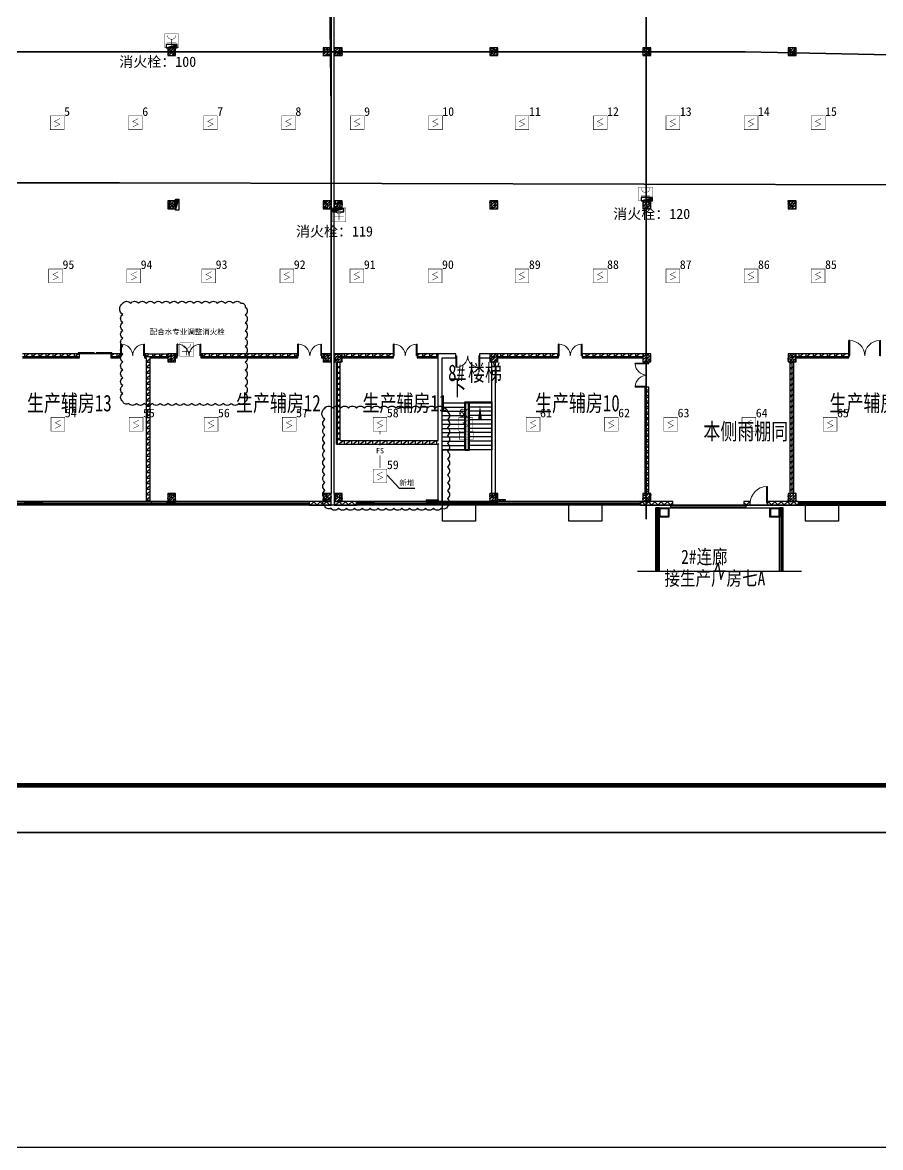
# Model space of a CAD drawing. Header units: millimetres. Extents: x -633009578 to 5705885, y -633235091 to 2571734.
# Drawn here: x 3329670 to 3384020, y 1815059 to 1886350 of the extents above; entities that cross this region are included whole.
import ezdxf
from ezdxf.enums import TextEntityAlignment as Align

# ---------------------------------------------------------------- set-up
doc = ezdxf.new("R2010")
doc.units = ezdxf.units.MM
doc.header["$LTSCALE"] = 1000
doc.header["$MEASUREMENT"] = 0
doc.linetypes.add('DASH', pattern=[0.35, 0.25, -0.1])
doc.layers.get('0').update_dxf_attribs({"color": 9})
for name, color, linetype in [('000000000000电气', 7, 'Continuous'), ('3T_WOOD', 21, 'Continuous'), ('A-COLUM(柱)', 255, 'Continuous'), ('A-DI-S(箭头)', 76, 'Continuous'), ('A-DOOR(门）', 4, 'Continuous'), ('A-F-AREA(计算)', 5, 'Continuous'), ('A-FLOR(看线)', 8, 'Continuous'), ('A-HATH(填充)', 8, 'Continuous'), ('A-ROOF-G(钢构)', 25, 'Continuous'), ('A-STAR(楼梯)', 51, 'Continuous'), ('A-TEXT(房间)', 243, 'Continuous'), ('A-WALL(墙)', 255, 'Continuous'), ('A-WINDOW（窗）', 4, 'Continuous'), ('DIM_SYMB', 3, 'Continuous'), ('EQUIP_消火栓', 7, 'Continuous'), ('PUB_TEXT', 7, 'Continuous'), ('WALL', 9, 'Continuous'), ('设备-消防', 3, 'Continuous'), ('设备-照明', 3, 'Continuous'), ('设备-箱柜', 3, 'Continuous'), ('院图签、封面151013$0$PUB_TITLE', 153, 'Continuous'), ('院图签、封面151013$0$图签文字', 4, 'Continuous')]:
    doc.layers.add(name, color=color, linetype=linetype)
doc.styles.add('_TCH', font='simhei.ttf', dxfattribs={"width": 0.75, "bigfont": 'hztxt.shx'})
doc.styles.add('_TCH_DIM', font='simhei.ttf', dxfattribs={"width": 0.8, "bigfont": 'hztxt.shx'})
doc.styles.add('ELEC-DIM', font='simhei.ttf')
doc.styles.add('IDQSTYLE', font='simhei.ttf', dxfattribs={"width": 0.707, "bigfont": 'hztxt.shx'})
doc.styles.get("Standard").update_dxf_attribs({"font": 'simhei.ttf', "bigfont": 'hztxt.shx'})
doc.styles.add('TXT', font='simhei.ttf', dxfattribs={"width": 0.8, "bigfont": 'hztxt.shx'})
doc.styles.add('宋体', font='simhei.ttf')
doc.styles.add('院图签、封面151013$0$-宋体', font='simhei.ttf', dxfattribs={"width": 0.8})
pattern_1 = [(45, (2160479.395743424, 677977.51603476), (-56.1266007566822, 56.12660075668221), [])]
pattern_2 = [(45, (850121.4751960391, 677977.5160347573), (-200.0002033111466, 200.0002033111467), []), (135, (850121.4751960391, 677977.5160347573), (-200.0002033111467, -200.0002033111466), [])]
pattern_3 = [(0, (849921.4751960391, 677977.5160347573), (0, 350), []), (37.875, (850321.4751960391, 677977.5160347573), (-169.61527734408, 218.0766567528281), []), (90, (850321.4751960391, 677977.5160347573), (-450, 2.755455298081545e-14), [])]
pattern_4 = [(45, (850021.4751960391, 677977.5160347573), (-100.0001016555733, 100.0001016555733), []), (135, (850021.4751960391, 677977.5160347573), (-100.0001016555733, -100.0001016555733), [])]

# ---------------------------------------------------------------- blocks, each defined once
blk = doc.blocks.new('HC001224')
at = {"color": 0, "linetype": 'Continuous', "const_width": 0.2}
blk.add_lwpolyline([(-3.125, 3.125), (3.125, 3.125), (3.125, -3.125), (-3.125, -3.125)], close=True, dxfattribs=at)
blk.add_lwpolyline([(1.25, 1.875), (-1.25, 0.625), (1.25, -0.625), (-1.25, -1.875)], dxfattribs=at)
at = {"color": 0, "style": 'IDQSTYLE', "width": 0.7}
blk.add_attdef('PSFHATT', (5.125, -3.125), '', height=2.5, dxfattribs=at)
blk = doc.blocks.new('HC001552')
at = {"color": 0, "linetype": 'Continuous', "const_width": 0.2}
blk.add_lwpolyline([(-3.125, 3.125), (3.125, 3.125), (3.125, -3.125), (-3.125, -3.125)], close=True, dxfattribs=at)
blk.add_lwpolyline([(-1.875, 2.5, 0.1989123673796508), (-1.325825214724788, 1.174174785275256, 0.1989123673796632), (-1.010554351787499e-15, 0.625, 0.1989123673796561), (1.325825214724758, 1.174174785275198, 0.1989123673796527), (1.875, 2.5)], format="xyb", dxfattribs=at)
for points in [[(-1.4210854715202e-14, 0.625), (0, -2.5)], [(-2.062500000000007, -0.9375000000000071), (2.062499999999993, -0.9374999999999931)]]:
    blk.add_lwpolyline(points, dxfattribs=at)
at = {"color": 0, "style": 'IDQSTYLE', "width": 0.7}
blk.add_attdef('PSFHATT', (5.125, -3.125), '', height=2.5, dxfattribs=at)
blk = doc.blocks.new('HC001180')
at = {"color": 0, "linetype": 'Continuous', "const_width": 0.2}
blk.add_lwpolyline([(-3.125, 1.875000000000028), (3.125, 1.875000000000028), (3.125, -1.874999999999972), (-3.125, -1.874999999999972)], close=True, dxfattribs=at)
at = {"color": 0, "style": 'IDQSTYLE', "width": 0.7}
for tag, p in [('SI', (-0.7698887372055268, -0.8480397754184743)), ('PSFHATT', (5.125, -1.874999999999972))]:
    blk.add_attdef(tag, p, '', height=1.5, dxfattribs=at)
blk = doc.blocks.new('建筑图框_A1')
at = {"layer": '院图签、封面151013$0$PUB_TITLE'}
blk.add_lwpolyline([(0, 0), (84100, 0), (84100, 59400), (0, 59400)], close=True, dxfattribs=at)
at = {"layer": '院图签、封面151013$0$PUB_TITLE', "const_width": 100}
blk.add_lwpolyline([(2500, 1000), (83100, 1000), (83100, 58400), (2500, 58400)], close=True, dxfattribs=at)
at = {"layer": '院图签、封面151013$0$图签文字', "color": 6, "style": '院图签、封面151013$0$-宋体'}
for tag, height, width, p in [('工程主持人', 400, 0.7999999999883585, (79990.91196859907, 29505.93707200652)), ('审定', 400, 0.7999999999883585, (79990.91196859907, 28705.93707200605)), ('审核', 400, 0.7999999999883585, (79990.91196859907, 27905.93707200559)), ('专业负责人', 400, 0.7999999999883585, (79990.91196859907, 27105.93707200512)), ('校对', 400, 0.7999999999883585, (79990.91196859907, 26305.93707200466)), ('设计', 400, 0.7999999999883585, (79990.91196859907, 25505.93707200419)), ('方案设计人', 400, 0.7999999999883585, (79990.91196859907, 24706.79438478127)), ('工程编号', 300, 0.7000000000116415, (81000.00416498398, 8700.424278954277)), ('版次', 300, 0.7000000000116415, (78738.08139540046, 3005.726258059498)), ('日期', 300, 0.7000000000116415, (82038.0813954557, 3000.226258123759)), ('比例', 300, 0.7000000000116415, (78738.08139537089, 2200.188802679535)), ('图号_X施', 300, 0.7000000000116415, (81538.08139540977, 2200.188802651362)), ('图号', 200, 0.7000000000116415, (82538.08139542397, 2400.075247410685)), ('图号_总数', 200, 0.7000000000116415, (82538.08139541186, 2000.075247410219))]:
    blk.add_attdef(tag, text='', height=height, dxfattribs=dict(at, width=width)).set_placement(p, align=Align.MIDDLE_CENTER)
at = {"layer": '院图签、封面151013$0$图签文字', "color": 6, "style": '院图签、封面151013$0$-宋体', "width": 0.7}
for tag, p in [('建设单位_001', (80935.88661794258, 7446.21079580821)), ('工程名称_001', (80933.52706738078, 6045.368099178996)), ('图名_001', (79742.88288308708, 4059.656552180292))]:
    blk.add_attdef(tag, p, '', height=300, dxfattribs=at)
blk = doc.blocks.new('$TwtSys$00000434')
for p, q in [((-0.5, 0.5), (-0.5, -0.5)), ((-0.5, -0.5), (0.5, 0.5)), ((0.5, 0.5), (-0.5, 0.5)), ((0.5, -0.5), (0.5, 0.5)), ((-0.5, -0.5), (0.5, -0.5))]:
    blk.add_line(p, q)
blk.add_solid([(0.5, -0.5), (0.5, 0.5), (-0.5, -0.5)])
blk = doc.blocks.new('G$CD148DACB')
at = {"layer": 'EQUIP_消火栓', "xscale": 700, "zscale": 700}
for p, yscale, rotation in [((-76599.99999126745, 28350.00000004284), 200, 359.9999949910436), ((-76250.00000001583, 18300.00000874395), -200, 90.00000500895634), ((-46499.99999126745, 18650.00000004284), 200, 359.9999949910436), ((-66050.0000087521, 17950.00000004284), 200, 179.9999949910437)]:
    blk.add_blockref('$TwtSys$00000434', p, dxfattribs=dict(at, yscale=yscale, rotation=rotation))
blk = doc.blocks.new('$TCHSYS$WIN2D')
for p, q in [((-0.5, 0.5), (0.5, 0.5)), ((-0.5, 0.5), (-0.4999999999999999, -0.5)), ((0.5, 0.5), (0.4999999999999998, -0.5)), ((0.5, 0.1666666666666666), (-0.5, 0.1666666666666666)), ((0.5, -0.1666666666666667), (-0.5, -0.1666666666666667)), ((-0.4999999999999999, -0.5), (0.5, -0.5))]:
    blk.add_line(p, q)
blk = doc.blocks.new('$DorLib2D$00000002')
for p, q in [((-0.5, -5.684341886080802e-17), (-0.5000000000000007, 0.4875)), ((-0.4750000000000007, 0.4875), (-0.5000000000000007, 0.4875)), ((-0.475, -2.842170943040401e-17), (-0.4750000000000007, 0.4875)), ((0.475, -2.842170943040401e-17), (0.4750000000000007, 0.4875)), ((0.4750000000000007, 0.4875), (0.5000000000000007, 0.4875)), ((0.5, -5.684341886080802e-17), (0.5000000000000007, 0.4875)), ((-0.5, -5.684341886080802e-17), (-0.475, -2.842170943040401e-17)), ((0.5, -5.684341886080802e-17), (0.475, -2.842170943040401e-17))]:
    blk.add_line(p, q)
at = {"lineweight": 13}
for centre, start, end in [((-0.4875, -4.263256414560601e-17), 0, 88.53071641864632), ((0.4875, -4.263256414560601e-17), 91.4692835813537, 180)]:
    blk.add_arc(centre, 0.4875, start, end, dxfattribs=at)
blk = doc.blocks.new('$DORLIB2D$00000127')
at = {"color": 0}
for points in [[(-0.5333333333328483, 0.7948983154366971), (-0.5333333333328483, 0.690405644187237)], [(-0.03333333333284827, 0.7948983154366971), (-0.5333333333328483, 0.7948983154366971)], [(-0.03333333333284827, 0.7948983154366971), (-0.03333333333284827, 0.690405644187237)], [(0.5333333333328483, 0.7948983154366971), (0.03333333333284827, 0.7948983154366971)], [(0.03333333333284827, 0.7948983154366971), (0.03333333333284827, 0.690405644187237)], [(0.5333333333328483, 0.7948983154366971), (0.5333333333328483, 0.690405644187237)], [(-0.03333333333284827, 0.690405644187237), (-0.5333333333328483, 0.690405644187237)], [(0.5, 0.4999999999999858), (-0.5, 0.4999999999999858)], [(0.5333333333328483, 0.690405644187237), (0.03333333333284827, 0.690405644187237)]]:
    blk.add_lwpolyline(points, dxfattribs=at)
blk = doc.blocks.new('$WINLIB2D$00000001')
at = {"color": 0}
for points in [[(-0.4999999999999964, 0.5000000000000142), (-0.4999999999999964, -0.4999999999999858)], [(-0.4999999999999964, 0.5000000000000142), (0.5000000000000036, 0.5000000000000142)], [(0.5000000000000036, -0.4999999999999858), (0.5000000000000036, 0.5000000000000142)], [(0.5000000000000036, 0.1666666666666714), (-0.4999999999999964, 0.1666666666666714)], [(0.5000000000000036, -0.1666666666666572), (-0.4999999999999964, -0.1666666666666572)], [(-0.4999999999999964, -0.4999999999999858), (0.5000000000000036, -0.4999999999999858)]]:
    blk.add_lwpolyline(points, dxfattribs=at)
blk = doc.blocks.new('$DorLib2D$00000001')
for p, q in [((0.45, 0.9750000000000001), (0.5000000000000002, 0.9750000000000001)), ((0.45, 0), (0.45, 0.9750000000000001)), ((0.5, 0), (0.5, 0.9750000000000001)), ((0.5, 0), (0.45, 0))]:
    blk.add_line(p, q)
at = {"lineweight": 13}
blk.add_arc((0.475, 0), 0.975, 91.4692835813538, 180, dxfattribs=at)
blk = doc.blocks.new('$DorLib2D$00000126')
at = {"color": 0, "linetype": 'Continuous'}
for p, q in [((-0.5319999999956053, 0.5), (-0.5319999999956053, 0.900000000000091)), ((0.5320000000047003, 0.900000000000091), (0.5320000000047003, 0.5000000000002274))]:
    blk.add_line(p, q, dxfattribs=at)
at = {"color": 0, "linetype": 'DASH'}
for p, q in [((-0.5319999999956053, 0.900000000000091), (0.5320000000047003, 0.900000000000091)), ((-0.5319999999956053, 0.5), (0.5320000000047003, 0.5000000000002274))]:
    blk.add_line(p, q, dxfattribs=at)
blk = doc.blocks.new('_FZH')
h = blk.add_hatch()
h.set_pattern_fill('钢筋混凝土', color=256, scale=0.1, style=0)
h.set_pattern_definition([(45, (0, 0), (-0.1767766952966369, 0.1767766952966369), []), (50, (0, 0), (0.7172601826007535, -0.06275213498259512), [0.07500000000000001, -0.8250000000000001]), (355, (0, 0), (-0.138751333613, 0.7521921337000119), [0.06, -0.66]), (100.4514, (0.05977168000000001, -0.00522934), (0.5785093817140216, 0.6894395420609536), [0.06374019, -0.701142112]), (46.1842, (0, 0.2), (1.067241048625645, -0.1655190143290181), [0.1125, -1.2375]), (96.6356, (0.088936745, 0.186206693), (0.9346627055487033, 0.9741178709004418), [0.095610288, -1.051713]), (351.1842, (0, 0.2), (0.9346619451336272, 0.9741186009253247), [0.09000000000000001, -0.9900000000000001]), (21, (0.1, 0.15), (0.5969070521184617, -0.4026188906653388), [0.07500000000000001, -0.8250000000000001]), (326, (0.1, 0.15), (0.2433153319215824, 0.7251500450468529), [0.06, -0.66]), (71.4514, (0.149742233, 0.116448394), (0.84022262858149, 0.3225304967099524), [0.06374019, -0.701142112]), (37.50000000000001, (0, 0), (0.01215985531729062, 0.3328938538313115), [0, -0.652, 0, -0.67, 0, -0.6625000000000001]), (7.499999999999999, (0, 0), (0.2630695374421486, 0.3944117118823603), [0, -0.382, 0, -0.637, 0, -0.2525]), (-32.5, (-0.223, 0), (0.533822436172409, -0.02255487173437976), [0, -0.25, 0, -0.78, 0, -1.035]), (-42.5, (-0.323, 0), (0.5831861693423862, 0.1001049823323177), [0, -0.325, 0, -0.518, 0, -0.735])])
h.paths.add_polyline_path([(-0.5, -0.5), (0.5, -0.5), (0.5, 0.5), (-0.5, 0.5)])
blk.add_lwpolyline([(-0.5, -0.5), (0.5, -0.5), (0.5, 0.5), (-0.5, 0.5)], close=True)

msp = doc.modelspace()

# ---------------------------------------------------------------- hatches: boundary and pattern name
at = {"layer": '3T_WOOD'}
h = msp.add_hatch(dxfattribs=at)
h.set_pattern_fill('ANSI31', color=256, scale=50)
h.set_pattern_definition(pattern_1)
h.paths.add_polyline_path([(3329820.046425787, 1855999.596922419), (3330920.046425787, 1855999.596922419), (3330920.046425787, 1855759.596922419), (3329820.046425787, 1855759.596922419)])
h = msp.add_hatch(dxfattribs=at)
h.set_pattern_fill('ANSI31', color=256, scale=50)
h.set_pattern_definition(pattern_1)
h.paths.add_polyline_path([(3350820.015021772, 1855999.596922419), (3351920.015021772, 1855999.596922419), (3351920.015021772, 1855759.596922419), (3350820.015021772, 1855759.596922419)])
h = msp.add_hatch(dxfattribs=at)
h.set_pattern_fill('ANSI31', color=256, scale=50)
h.set_pattern_definition(pattern_1)
h.paths.add_polyline_path([(3382819.983631835, 1855999.596922418), (3383919.983631835, 1855999.596922418), (3383919.983631835, 1855759.596922418), (3382819.983631835, 1855759.596922418)])
at = {"layer": 'A-HATH(填充)'}
h = msp.add_hatch(dxfattribs=at)
h.set_pattern_fill('空心砖', color=256, scale=100, style=0)
h.set_pattern_definition(pattern_3)
h.paths.add_polyline_path([(3329669.994031749, 1865349.596922424), (3329669.994031749, 1865109.596922436), (3333269.994031488, 1865109.596922411), (3333269.994031489, 1865349.596922438)])
h = msp.add_hatch(dxfattribs=at)
h.set_pattern_fill('空心砖', color=256, scale=100, style=0)
h.set_pattern_definition(pattern_3)
h.paths.add_polyline_path([(3335269.994031996, 1865109.596922411), (3335899.994031488, 1865109.596922411), (3335899.994031488, 1865349.596922438), (3335269.994031997, 1865349.596922438)])
h = msp.add_hatch(dxfattribs=at)
h.set_pattern_fill('空心砖', color=256, scale=100, style=0)
h.set_pattern_definition(pattern_3)
h.paths.add_polyline_path([(3337619.994031726, 1865349.596922424), (3337399.994031488, 1865349.596922438), (3337399.994031488, 1865109.596922411), (3337499.994031739, 1865109.596922437), (3337619.994031735, 1865189.596922415)])
h = msp.add_hatch(dxfattribs=at)
h.set_pattern_fill('空心砖', color=256, scale=100, style=0)
h.set_pattern_definition(pattern_3)
h.paths.add_polyline_path([(3337619.994031735, 1865189.596922415), (3337499.994031739, 1865109.596922437), (3337499.994031727, 1855999.596922424), (3337739.994031727, 1855999.596922424), (3337739.994031739, 1865109.596922384)])
h = msp.add_hatch(dxfattribs=at)
h.set_pattern_fill('空心砖', color=256, scale=100, style=0)
h.set_pattern_definition(pattern_3)
h.paths.add_polyline_path([(3338869.994031749, 1865109.596922417), (3338869.994031749, 1865349.596922424), (3337619.994031726, 1865349.596922424), (3337619.994031735, 1865189.596922415), (3337739.994031739, 1865109.596922384)])
h = msp.add_hatch(dxfattribs=at)
h.set_pattern_fill('空心砖', color=256, scale=100, style=0)
h.set_pattern_definition(pattern_3)
h.paths.add_polyline_path([(3339369.994031749, 1865349.596922424), (3339369.994031749, 1865109.596922429), (3339469.994031996, 1865109.596922431), (3339469.994031996, 1865349.596922431)])
h = msp.add_hatch(dxfattribs=at)
h.set_pattern_fill('空心砖', color=256, scale=100, style=0)
h.set_pattern_definition(pattern_3)
h.paths.add_polyline_path([(3340969.994031996, 1865109.596922431), (3347119.994031488, 1865109.596922431), (3347119.994031488, 1865349.596922431), (3340969.994031996, 1865349.596922431)])
h = msp.add_hatch(dxfattribs=at)
h.set_pattern_fill('空心砖', color=256, scale=100, style=0)
h.set_pattern_definition(pattern_3)
h.paths.add_polyline_path([(3348719.994031749, 1865109.596922429), (3348719.994031749, 1865349.596922429), (3348619.994031488, 1865349.596922431), (3348619.994031488, 1865109.596922431)])
h = msp.add_hatch(dxfattribs=at)
h.set_pattern_fill('空心砖', color=256, scale=100, style=0)
h.set_pattern_definition(pattern_3)
h.paths.add_polyline_path([(3349919.994031749, 1865349.596922424), (3349919.994031749, 1865109.596922477), (3353169.994031996, 1865109.596922386), (3353169.994031997, 1865349.596922414)])
h = msp.add_hatch(dxfattribs=at)
h.set_pattern_fill('空心砖', color=256, scale=100, style=0)
h.set_pattern_definition(pattern_3)
h.paths.add_polyline_path([(3356009.994031727, 1865349.596922424), (3354669.994031996, 1865349.596922401), (3354669.994031997, 1865109.596922373), (3356009.994031727, 1865109.596922424)])
h = msp.add_hatch(dxfattribs=at)
h.set_pattern_fill('空心砖', color=256, scale=100, style=0)
h.set_pattern_definition(pattern_3)
h.paths.add_polyline_path([(3359769.994031568, 1865349.596922308), (3359769.994031568, 1865109.596922308), (3363619.994031997, 1865109.596922296), (3363619.994031997, 1865349.596922312)])
h = msp.add_hatch(dxfattribs=at)
h.set_pattern_fill('空心砖', color=256, scale=100, style=0)
h.set_pattern_definition(pattern_3)
h.paths.add_polyline_path([(3368969.994031749, 1865109.596922308), (3368969.994031749, 1865349.596922304), (3365119.994031488, 1865349.596922312), (3365119.994031488, 1865109.596922296)])
h = msp.add_hatch(dxfattribs=at)
h.set_pattern_fill('空心砖', color=256, scale=100, style=0)
h.set_pattern_definition(pattern_3)
h.paths.add_polyline_path([(3378669.994031749, 1865349.596922316), (3378669.994031749, 1865109.596922314), (3382019.994031996, 1865109.596922281), (3382019.994031997, 1865349.596922325)])
h = msp.add_hatch(dxfattribs=at)
h.set_pattern_fill('空心砖', color=256, scale=100, style=0)
h.set_pattern_definition(pattern_3)
h.paths.add_polyline_path([(3349789.994031863, 1864849.596922424), (3349549.994031947, 1864849.596922424), (3349549.994031947, 1859629.596922464), (3349789.994031863, 1859869.596922465)])
h = msp.add_hatch(dxfattribs=at)
h.set_pattern_fill('空心砖', color=256, scale=100, style=0)
h.set_pattern_definition(pattern_3)
h.paths.add_polyline_path([(3369339.99403172, 1864849.596922424), (3369099.99403172, 1864849.596922424), (3369099.994031718, 1864749.596922615), (3369339.994031719, 1864749.596922615)])
h = msp.add_hatch(dxfattribs=at)
h.set_pattern_fill('空心砖', color=256, scale=100, style=0)
h.set_pattern_definition(pattern_3)
h.paths.add_polyline_path([(3378539.994031741, 1864849.596922424), (3378299.994031744, 1864849.596922424), (3378299.994031748, 1856499.596922424), (3378539.994031748, 1856499.596922424)])
h = msp.add_hatch(dxfattribs=at)
h.set_pattern_fill('空心砖', color=256, scale=100, style=0)
h.set_pattern_definition(pattern_3)
h.paths.add_polyline_path([(3369099.994031747, 1856499.596922424), (3369339.994031747, 1856499.596922424), (3369339.994031723, 1863249.596922107), (3369099.994031722, 1863249.596922107)])
h = msp.add_hatch(dxfattribs=at)
h.set_pattern_fill('空心砖', color=256, scale=100, style=0)
h.set_pattern_definition(pattern_3)
h.paths.add_polyline_path([(3349789.994031863, 1859869.596922465), (3349549.994031947, 1859629.596922464), (3356009.994031716, 1859629.596922464), (3356089.994031724, 1859749.596922451), (3356009.994031728, 1859869.596922465)])
h = msp.add_hatch(dxfattribs=at)
h.set_pattern_fill('多孔材料', color=256, scale=100, style=0)
h.set_pattern_definition(pattern_2)
h.paths.add_polyline_path([(3349219.994031749, 1855999.596922424), (3347819.983537002, 1855999.596922419), (3347819.983537002, 1855759.59692243), (3349219.994031749, 1855759.596922424)])
h = msp.add_hatch(dxfattribs=at)
h.set_pattern_fill('多孔材料', color=256, scale=100, style=0)
h.set_pattern_definition(pattern_2)
h.paths.add_polyline_path([(3349419.994031749, 1855759.596922424), (3350820.015021987, 1855759.596922426), (3350820.015021987, 1855999.596922424), (3349419.994031749, 1855999.596922424)])
h = msp.add_hatch(dxfattribs=at)
h.set_pattern_fill('多孔材料', color=256, scale=50, style=0)
h.set_pattern_definition(pattern_4)
h.paths.add_polyline_path([(3355249.994031699, 1855999.596922424), (3356009.994031727, 1855999.596922424), (3356009.994031727, 1856099.596922424), (3355249.994031699, 1856099.596922424)])
h = msp.add_hatch(dxfattribs=at)
h.set_pattern_fill('多孔材料', color=256, scale=50, style=0)
h.set_pattern_definition(pattern_4)
h.paths.add_polyline_path([(3360269.994031595, 1856099.596922497), (3359769.99403158, 1856099.596922497), (3359769.99403158, 1855999.596922497), (3360269.994031595, 1855999.596922497)])
h = msp.add_hatch(dxfattribs=at)
h.set_pattern_fill('多孔材料', color=256, scale=100, style=0)
h.set_pattern_definition(pattern_2)
h.paths.add_polyline_path([(3368820.015021987, 1855759.596922426), (3370870.001237705, 1855759.596922426), (3370870.001237705, 1855999.596922423), (3368820.015021987, 1855999.596922423)])
h = msp.add_hatch(dxfattribs=at)
h.set_pattern_fill('多孔材料', color=256, scale=100, style=0)
h.set_pattern_definition(pattern_2)
h.paths.add_polyline_path([(3375370.001237197, 1855759.596922425), (3375770.001237197, 1855759.596922425), (3375770.001237197, 1855999.596922423), (3375370.001237197, 1855999.596922423)])
h = msp.add_hatch(dxfattribs=at)
h.set_pattern_fill('多孔材料', color=256, scale=100, style=0)
h.set_pattern_definition(pattern_2)
h.paths.add_polyline_path([(3376870.001237197, 1855759.596922425), (3378819.994031997, 1855759.596922425), (3378819.994031997, 1855999.596922423), (3376870.001237197, 1855999.596922423)])

# ---------------------------------------------------------------- linework, layer by layer
at = {"elevation": 2e-08}
msp.add_lwpolyline([(2725055.437121258, 2013211.976810416), (4008204.699681385, 2013211.976810416), (4008204.699681385, 1835011.976810416), (2725055.437121258, 1835011.976810416)], close=True, dxfattribs=at)
at = {"layer": '000000000000电气', "color": 4, "lineweight": 35}
for p, q in [((3369185.66376173, 1878602.163997137), (3369185.66376173, 1895138.530049917)), ((3349076.729227853, 1892000.21831141), (3349219.994031747, 1880792.552182722)), ((3327747.163563084, 1884499.596922424), (3375441.321014708, 1884499.596922424)), ((3375441.321014708, 1884499.596922424), (3387369.994031749, 1884249.596922424)), ((3349219.994031747, 1880792.552182722), (3349219.994031749, 1875049.596922424)), ((3369185.66376173, 1854882.034345629), (3369185.66376173, 1878602.163997137)), ((3349219.994031747, 1875226.91277274), (3349219.994031747, 1868429.435116709)), ((3349219.994031747, 1868429.435116709), (3349219.994031749, 1864849.596922424))]:
    msp.add_line(p, q, dxfattribs=at)
at = {"layer": '000000000000电气', "color": 1, "lineweight": 35}
for p, q in [((3310899.290710639, 1876180.940771786), (3335815.730887795, 1876180.940771786)), ((3335815.730887795, 1876180.940771786), (3394651.689129004, 1876051.451430919))]:
    msp.add_line(p, q, dxfattribs=at)
at = {"layer": '3T_WOOD', "elevation": 4.000000000000001e-08}
msp.add_lwpolyline([(2974832.060465012, 2253884.961219878), (3772422.671553717, 2253884.961219878), (3772422.671553717, 1815059.021497296), (2974832.060465012, 1815059.021497296)], close=True, dxfattribs=at)
at = {"layer": '3T_WOOD'}
for points in [[(3329820.046425787, 1855999.596922419), (3330920.046425787, 1855999.596922419), (3330920.046425787, 1855759.596922419), (3329820.046425787, 1855759.596922419)], [(3350820.015021772, 1855999.596922419), (3351920.015021772, 1855999.596922419), (3351920.015021772, 1855759.596922419), (3350820.015021772, 1855759.596922419)], [(3382819.983631835, 1855999.596922418), (3383919.983631835, 1855999.596922418), (3383919.983631835, 1855759.596922418), (3382819.983631835, 1855759.596922418)]]:
    msp.add_lwpolyline(points, close=True, dxfattribs=at)
at = {"layer": 'A-DI-S(箭头)'}
msp.add_lwpolyline([(3368619.994031748, 1851571.776073768), (3373538.744031748, 1851571.776073766), (3373729.828404738, 1852096.776073766), (3373914.971734481, 1851046.776073766), (3374101.244031748, 1851571.776073765), (3379019.994031748, 1851571.776073763)], dxfattribs=at)
at = {"layer": 'A-DOOR(门）'}
for p, q in [((3370870.001237522, 1855759.596922424), (3375370.001237522, 1855759.596922424)), ((3375770.001237334, 1855759.596922423), (3376870.001237334, 1855759.596922423))]:
    msp.add_line(p, q, dxfattribs=at)
at = {"layer": 'A-F-AREA(计算)'}
msp.add_lwpolyline([(3282179.971570265, 1991839.59697076), (3416459.971570265, 1991839.59697076), (3416459.971570265, 1855759.59697076), (3282179.971570265, 1855759.59697076)], close=True, dxfattribs=at)
at = {"layer": 'A-FLOR(看线)'}
for points in [[(3349219.994031747, 1923699.596923012), (3349219.994031747, 1856499.596923012)], [(3349419.994031749, 1856499.596923012), (3349419.994031749, 1923699.596923012)], [(3358369.993783314, 1855759.594804763), (3358369.994277395, 1854759.594804774), (3356269.993990062, 1854759.594804763), (3356269.994484143, 1855759.594804763)], [(3366369.993784956, 1855759.602861387), (3366369.994279038, 1854759.602861398), (3364269.993784447, 1854759.602861387), (3364269.994278529, 1855759.602861387)], [(3381369.993784956, 1855759.602861387), (3381369.994279038, 1854759.602861398), (3379269.993784447, 1854759.602861387), (3379269.994278529, 1855759.602861387)], [(3370570.001237522, 1855599.596922425), (3377070.001237525, 1855599.596922425)]]:
    msp.add_lwpolyline(points, dxfattribs=at)
at = {"layer": 'A-ROOF-G(钢构)'}
for points in [[(3370020.001237522, 1855599.596922425), (3370620.001237522, 1855599.596922425), (3370620.001237522, 1854999.596922425), (3370020.001237522, 1854999.596922425)], [(3370070.001237522, 1855549.596922425), (3370570.001237522, 1855549.596922425), (3370570.001237522, 1855049.596922425), (3370070.001237522, 1855049.596922425)], [(3377020.001237525, 1855599.596922425), (3377620.001237525, 1855599.596922425), (3377620.001237525, 1854999.596922425), (3377020.001237525, 1854999.596922425)], [(3377070.001237525, 1855549.596922425), (3377570.001237525, 1855549.596922425), (3377570.001237525, 1855049.596922425), (3377070.001237525, 1855049.596922425)]]:
    msp.add_lwpolyline(points, close=True, dxfattribs=at)
at = {"layer": 'A-STAR(楼梯)'}
for p, q in [((3356249.994031731, 1859279.596922361), (3356249.994031731, 1862249.596922361)), ((3356249.994031731, 1862249.596922361), (3357689.994031757, 1862249.596922453)), ((3357689.99403177, 1859219.596922034), (3357689.99403177, 1862309.596922325)), ((3357689.99403177, 1862309.596922325), (3359399.994031731, 1862309.596922361)), ((3357749.994031731, 1859279.596922361), (3357749.994031731, 1862249.596922361)), ((3357749.99403177, 1859279.596922034), (3357749.99403177, 1862249.596922325)), ((3357749.99403177, 1862249.596922325), (3359399.994031731, 1862249.596922361)), ((3357899.994031731, 1862249.596922361), (3357749.994031731, 1862249.596922361)), ((3357899.994031731, 1862249.596922361), (3357899.994031731, 1859279.596922361)), ((3357959.99403171, 1862249.596922453), (3357899.994031731, 1862249.596922361)), ((3357899.994031731, 1862249.596922361), (3357899.994031651, 1859279.596922034)), ((3357959.994031731, 1862249.596922361), (3357899.994031731, 1862249.596922361)), ((3359399.994031731, 1862249.596922361), (3357959.99403171, 1862249.596922453)), ((3357959.994031731, 1862249.596922361), (3357959.994031814, 1859219.596922034)), ((3359399.994031731, 1862309.596922361), (3359399.994031731, 1862249.596922361)), ((3359399.994031731, 1862249.596922361), (3359399.994031731, 1859279.596922361)), ((3356249.994031731, 1861979.596922361), (3357689.994031757, 1861979.596922127)), ((3356249.994031731, 1861709.596922361), (3357689.994031757, 1861709.596922453)), ((3356249.994031731, 1861439.596922361), (3357689.994031757, 1861439.596922453)), ((3359399.994031731, 1861979.596922361), (3357959.994031717, 1861979.596922453)), ((3359399.994031731, 1861709.596922361), (3357959.994031725, 1861709.596922127)), ((3359399.994031731, 1861439.596922361), (3357959.994031732, 1861439.596922453)), ((3356249.994031731, 1861169.596922361), (3357689.994031757, 1861169.596922453)), ((3356249.994031731, 1860899.596922361), (3357689.994031757, 1860899.596922453)), ((3359399.994031731, 1861169.596922361), (3357959.994031738, 1861169.596922453)), ((3359399.994031731, 1860899.596922361), (3357959.994031746, 1860899.596922453)), ((3356249.994031731, 1860629.596922361), (3357689.994031757, 1860629.596922127)), ((3356249.994031731, 1860359.596922361), (3357689.994031757, 1860359.596922453)), ((3356249.994031731, 1860089.596922361), (3357689.994031757, 1860089.596922453)), ((3359399.994031731, 1860629.596922361), (3357959.994031753, 1860629.596922453)), ((3359399.994031731, 1860359.596922361), (3357959.994031761, 1860359.596922127)), ((3359399.994031731, 1860089.596922361), (3357959.994031768, 1860089.596922453)), ((3356249.994031731, 1859819.596922361), (3357689.994031757, 1859819.596922127)), ((3356249.994031731, 1859549.596922361), (3357689.994031757, 1859549.596922453)), ((3356249.994031731, 1859279.596922361), (3357689.994031757, 1859279.596922127)), ((3356249.994031731, 1859279.596922361), (3356249.994031731, 1855999.596922361)), ((3357689.994031757, 1859279.596922784), (3356249.994031731, 1859279.596922361)), ((3357899.994031651, 1859279.596922034), (3357749.99403177, 1859279.596922034)), ((3357899.994031586, 1859279.596922344), (3357749.994031452, 1859279.596922579)), ((3359399.994031731, 1859819.596922361), (3357959.994031776, 1859819.596922453)), ((3359399.994031731, 1859549.596922361), (3357959.994031783, 1859549.596922127)), ((3359399.994031731, 1859279.596922361), (3357959.99403179, 1859279.596922453)), ((3359399.994031731, 1859279.596922361), (3357959.994031791, 1859279.596922344)), ((3359399.994031786, 1856499.596921476), (3359399.994031731, 1859279.596922361)), ((3357959.994031814, 1859219.596922034), (3357689.99403177, 1859219.596922034)), ((3356249.994031731, 1855999.596922361), (3359269.994031977, 1855999.596922344))]:
    msp.add_line(p, q, dxfattribs=at)
at = {"layer": 'A-WALL(墙)'}
for p, q in [((3333269.994031489, 1865349.596922438), (3329669.994031976, 1865349.596922367)), ((3329669.994031977, 1865109.596922374), (3333269.994031488, 1865109.596922411)), ((3333269.994031488, 1865109.596922411), (3333269.994031489, 1865349.596922438)), ((3335899.994031488, 1865349.596922438), (3335269.994031997, 1865349.596922438)), ((3335269.994031997, 1865349.596922438), (3335269.994031996, 1865109.596922411)), ((3335269.994031996, 1865109.596922411), (3335899.994031488, 1865109.596922411)), ((3335899.994031488, 1865109.596922411), (3335899.994031488, 1865349.596922438)), ((3337619.994031726, 1865349.596922424), (3337399.994031488, 1865349.596922438)), ((3337399.994031488, 1865349.596922438), (3337399.994031488, 1865109.596922411)), ((3337399.994031488, 1865109.596922411), (3337499.994031739, 1865109.596922437)), ((3337499.994031739, 1865109.596922437), (3337499.994031727, 1855999.596922424)), ((3337619.994031726, 1865349.596922424), (3338869.994031977, 1865349.596922381)), ((3337739.994031739, 1865109.596922384), (3338869.994031977, 1865109.596922706)), ((3337739.994031739, 1865109.596922384), (3337739.994031727, 1855999.596922424)), ((3339469.994031996, 1865349.596922431), (3339369.994031977, 1865349.596921934)), ((3339369.994031977, 1865109.5969235), (3339469.994031996, 1865109.596922431)), ((3339469.994031996, 1865109.596922431), (3339469.994031996, 1865349.596922431)), ((3347119.994031488, 1865349.596922431), (3340969.994031996, 1865349.596922431)), ((3340969.994031996, 1865349.596922431), (3340969.994031996, 1865109.596922431)), ((3340969.994031996, 1865109.596922431), (3347119.994031488, 1865109.596922431)), ((3347119.994031488, 1865109.596922431), (3347119.994031488, 1865349.596922431)), ((3348719.994031, 1865349.596922399), (3348619.994031488, 1865349.596922431)), ((3348619.994031488, 1865349.596922431), (3348619.994031488, 1865109.596922431)), ((3348619.994031488, 1865109.596922431), (3348719.994031, 1865109.596921182)), ((3353169.994031997, 1865349.596922414), (3349919.994031977, 1865349.596922501)), ((3349919.994031976, 1865109.596922398), (3353169.994031996, 1865109.596922386)), ((3353169.994031996, 1865109.596922386), (3353169.994031997, 1865349.596922414)), ((3356009.994031727, 1865349.596922424), (3354669.994031996, 1865349.596922401)), ((3354669.994031996, 1865349.596922401), (3354669.994031997, 1865109.596922373)), ((3354669.994031997, 1865109.596922373), (3356009.994031727, 1865109.596922424)), ((3356009.994031728, 1859869.596922465), (3356009.994031728, 1865349.596922258)), ((3356009.994031727, 1865109.596922424), (3356009.994031727, 1865349.596922424)), ((3357119.994031997, 1865349.596922258), (3356009.994031728, 1865349.596922258)), ((3356249.994031727, 1859749.596922424), (3356249.994031733, 1865109.596922247)), ((3356249.994031733, 1865109.596922247), (3357119.994031997, 1865109.596922356)), ((3357119.994031997, 1865109.596922356), (3357119.994031997, 1865349.596922258)), ((3359269.994031976, 1865349.596921989), (3358619.994031488, 1865349.596922279)), ((3358619.994031488, 1865349.596922279), (3358619.994031488, 1865109.596922356)), ((3358619.994031488, 1865109.596922356), (3359269.994031976, 1865109.596922302)), ((3363619.994031997, 1865349.596922312), (3359769.994031977, 1865349.596922368)), ((3359769.994031976, 1865109.596922331), (3363619.994031997, 1865109.596922296)), ((3363619.994031997, 1865109.596922296), (3363619.994031997, 1865349.596922312)), ((3368969.994031976, 1865349.596922254), (3365119.994031488, 1865349.596922312)), ((3365119.994031488, 1865349.596922312), (3365119.994031488, 1865109.596922296)), ((3365119.994031488, 1865109.596922296), (3368969.994031976, 1865109.596922301)), ((3382019.994031997, 1865349.596922325), (3378669.994031977, 1865349.596922288)), ((3378669.994031976, 1865109.596922338), (3382019.994031996, 1865109.596922281)), ((3382019.994031996, 1865109.596922281), (3382019.994031997, 1865349.596922325)), ((3349549.994031947, 1859629.596922464), (3349549.994031942, 1864849.596922453)), ((3349789.994031863, 1859869.596922465), (3349789.994031909, 1864849.596922453)), ((3359399.994031757, 1856499.596921476), (3359399.994031763, 1864849.596922453)), ((3359639.994031773, 1856499.596921476), (3359639.994031716, 1864849.596922453)), ((3369099.994032225, 1864849.596922453), (3369099.994031718, 1864749.596922615)), ((3369099.994031718, 1864749.596922615), (3369339.994031719, 1864749.596922615)), ((3369339.994031719, 1864749.596922615), (3369339.994031974, 1864849.596922453)), ((3378299.994031753, 1856499.596922453), (3378299.994031768, 1864849.596922453)), ((3378539.994031725, 1856499.596922453), (3378539.994031752, 1864849.596922453)), ((3369339.994031723, 1863249.596922107), (3369099.994031722, 1863249.596922107)), ((3369099.994031722, 1863249.596922107), (3369099.99403173, 1856499.596922453)), ((3369339.994031751, 1856499.596922453), (3369339.994031723, 1863249.596922107)), ((3349549.994031947, 1859629.596922464), (3356009.994031716, 1859629.596922464)), ((3349789.994031863, 1859869.596922465), (3356009.994031728, 1859869.596922465)), ((3356009.994031727, 1855999.596922424), (3356009.994031716, 1859629.596922464)), ((3356249.994031727, 1855999.596922424), (3356249.994031727, 1859749.596922424)), ((3337739.994031727, 1855999.596922424), (3337499.994031727, 1855999.596922424)), ((3355249.994031699, 1856099.596922424), (3356009.994031727, 1856099.596922424)), ((3355249.994031699, 1856099.596922424), (3355249.994031699, 1855999.596922424)), ((3355249.994031699, 1855999.596922424), (3356009.994031727, 1855999.596922424)), ((3356009.994031727, 1856099.596922424), (3356009.994031727, 1855999.596922424)), ((3356009.994031727, 1855999.596922424), (3356249.994031727, 1855999.596922424)), ((3360269.994031595, 1856099.596922497), (3359769.99403158, 1856099.596922497)), ((3360269.994031595, 1855999.596922497), (3359769.99403158, 1855999.596922497)), ((3360269.994031595, 1855999.596922497), (3360269.994031595, 1856099.596922497)), ((3369780.001237522, 1855599.596922425), (3370020.001237522, 1855599.596922425)), ((3377620.001237525, 1855599.596922425), (3377860.001237525, 1855599.596922425)), ((3369780.001237522, 1851571.776073767), (3370020.001237522, 1851571.776073767)), ((3377620.001237525, 1851571.776073764), (3377860.001237525, 1851571.776073764))]:
    msp.add_line(p, q, dxfattribs=at)
at = {"layer": 'A-WINDOW（窗）'}
for p, q in [((3356819.994031568, 1855999.596922309), (3356819.994031568, 1855759.596922424)), ((3358819.994031568, 1855999.596922309), (3358819.994031568, 1855759.596922424))]:
    msp.add_line(p, q, dxfattribs=at)
for points in [[(3330920.046425732, 1855999.596922417), (3330920.046425732, 1855759.596922417)], [(3337819.983537002, 1855999.596922417), (3337819.983537002, 1855759.596922424)], [(3338819.983537002, 1855999.596922417), (3338819.983537002, 1855759.596922424)], [(3351920.015021718, 1855999.596922417), (3351920.015021718, 1855759.596922417)], [(3383919.98363178, 1855999.596922416), (3383919.98363178, 1855759.596922416)]]:
    msp.add_lwpolyline(points, dxfattribs=at)
at = {"layer": 'DIM_SYMB'}
msp.add_lwpolyline([(3356999.994031731, 1862384.596922361, 0, 0, 0), (3356999.994031731, 1857639.596922361, 0, 0, 0), (3358649.994031731, 1857639.596922361, 0, 0, 0), (3358649.994031731, 1862114.596922361, 0, 240.0000000000001, 0), (3358649.994031731, 1861214.596922361, 0, 0, 0)], format="xyseb", dxfattribs=at)
at = {"layer": 'WALL'}
for p, q in [((3349219.994031749, 1855999.596922424), (3347819.983537002, 1855999.596922419)), ((3347819.983537002, 1855999.596922419), (3347819.983537002, 1855759.59692243)), ((3347819.983537002, 1855759.59692243), (3349219.994031749, 1855759.596922424)), ((3349219.994031749, 1855759.596922424), (3349219.994031749, 1855999.596922424)), ((3350820.015021987, 1855999.596922424), (3349419.994031749, 1855999.596922424)), ((3349419.994031749, 1855999.596922424), (3349419.994031749, 1855759.596922424)), ((3349419.994031749, 1855759.596922424), (3350820.015021987, 1855759.596922426)), ((3350820.015021987, 1855759.596922426), (3350820.015021987, 1855999.596922424)), ((3370870.001237705, 1855999.596922423), (3368820.015021987, 1855999.596922423)), ((3368820.015021987, 1855999.596922423), (3368820.015021987, 1855759.596922426)), ((3368820.015021987, 1855759.596922426), (3370870.001237705, 1855759.596922426)), ((3370870.001237705, 1855759.596922426), (3370870.001237705, 1855999.596922423)), ((3375770.001237197, 1855999.596922423), (3375370.001237197, 1855999.596922423)), ((3375370.001237197, 1855999.596922423), (3375370.001237197, 1855759.596922425)), ((3375370.001237197, 1855759.596922425), (3375770.001237197, 1855759.596922425)), ((3375770.001237197, 1855759.596922425), (3375770.001237197, 1855999.596922423)), ((3378819.994031997, 1855999.596922423), (3376870.001237197, 1855999.596922423)), ((3376870.001237197, 1855999.596922423), (3376870.001237197, 1855759.596922425)), ((3376870.001237197, 1855759.596922425), (3378819.994031997, 1855759.596922425)), ((3378819.994031997, 1855759.596922425), (3378819.994031997, 1855999.596922423))]:
    msp.add_line(p, q, dxfattribs=at)
at = {"layer": '设备-照明', "color": 6}
for p, q in [((3352777.61125218, 1857665.681453429), (3353520.192793294, 1856844.344286203)), ((3353520.192793294, 1856844.344286203), (3354517.028236332, 1856844.344286203))]:
    msp.add_line(p, q, dxfattribs=at)
for points in [[(3336017.181611792, 1868556.005566544, -0.5206), (3336517.181611792, 1868556.005566544, -0.5206), (3337017.181611792, 1868556.005566544, -0.5206), (3337517.181611792, 1868556.005566544, -0.5206), (3338017.181611792, 1868556.005566544, -0.5206), (3338517.181611792, 1868556.005566544, -0.5206), (3339017.181611792, 1868556.005566544, -0.5206), (3339517.181611792, 1868556.005566544, -0.5206), (3340017.181611792, 1868556.005566544, -0.5206), (3340517.181611792, 1868556.005566544, -0.5206), (3341017.181611792, 1868556.005566544, -0.5206), (3341517.181611792, 1868556.005566544, -0.5206), (3342017.181611792, 1868556.005566544, -0.5206), (3342517.181611792, 1868556.005566544, -0.5206), (3343017.181611792, 1868556.005566544, -0.5206), (3343517.181611792, 1868556.005566544, -0.5206), (3343780.701312628, 1868319.52526738, -0.5206), (3343780.701312628, 1867819.52526738, -0.5206), (3343780.701312628, 1867319.52526738, -0.5206), (3343780.701312628, 1866819.52526738, -0.5206), (3343780.701312628, 1866319.52526738, -0.5206), (3343780.701312628, 1865819.52526738, -0.5206), (3343780.701312628, 1865319.52526738, -0.5206), (3343780.701312628, 1864819.52526738, -0.5206), (3343780.701312628, 1864319.52526738, -0.5206), (3343780.701312628, 1863819.52526738, -0.5206), (3343780.701312628, 1863319.52526738, -0.5206), (3343780.701312628, 1862819.52526738, -0.5206), (3343780.701312628, 1862319.52526738, -0.5206), (3343387.584671465, 1862212.641908543, -0.5206), (3342887.584671465, 1862212.641908543, -0.5206), (3342387.584671465, 1862212.641908543, -0.5206), (3341887.584671465, 1862212.641908543, -0.5206), (3341387.584671465, 1862212.641908543, -0.5206), (3340887.584671465, 1862212.641908543, -0.5206), (3340387.584671465, 1862212.641908543, -0.5206), (3339887.584671465, 1862212.641908543, -0.5206), (3339387.584671465, 1862212.641908543, -0.5206), (3338887.584671465, 1862212.641908543, -0.5206), (3338387.584671465, 1862212.641908543, -0.5206), (3337887.584671465, 1862212.641908543, -0.5206), (3337387.584671465, 1862212.641908543, -0.5206), (3336887.584671465, 1862212.641908543, -0.5206), (3336387.584671465, 1862212.641908543, -0.5206), (3336017.181611792, 1862342.23884887, -0.5206), (3336017.181611792, 1862842.23884887, -0.5206), (3336017.181611792, 1863342.23884887, -0.5206), (3336017.181611792, 1863842.23884887, -0.5206), (3336017.181611792, 1864342.23884887, -0.5206), (3336017.181611792, 1864842.23884887, -0.5206), (3336017.181611792, 1865342.23884887, -0.5206), (3336017.181611792, 1865842.23884887, -0.5206), (3336017.181611792, 1866342.23884887, -0.5206), (3336017.181611792, 1866842.23884887, -0.5206), (3336017.181611792, 1867342.23884887, -0.5206), (3336017.181611792, 1867842.23884887, -0.5206), (3336017.181611792, 1868556.005566544, -0.5206)], [(3348823.987752652, 1861916.782176241, -0.5206), (3349323.987752652, 1861916.782176241, -0.5206), (3349823.987752652, 1861916.782176241, -0.5206), (3350323.987752652, 1861916.782176241, -0.5206), (3350823.987752652, 1861916.782176241, -0.5206), (3351323.987752652, 1861916.782176241, -0.5206), (3351823.987752652, 1861916.782176241, -0.5206), (3352323.987752652, 1861916.782176241, -0.5206), (3352823.987752652, 1861916.782176241, -0.5206), (3353323.987752652, 1861916.782176241, -0.5206), (3353823.987752652, 1861916.782176241, -0.5206), (3354323.987752652, 1861916.782176241, -0.5206), (3354823.987752652, 1861916.782176241, -0.5206), (3355323.987752652, 1861916.782176241, -0.5206), (3355823.987752652, 1861916.782176241, -0.5206), (3356323.987752652, 1861916.782176241, -0.5206), (3356587.507453488, 1861680.301877077, -0.5206), (3356587.507453488, 1861180.301877077, -0.5206), (3356587.507453488, 1860680.301877077, -0.5206), (3356587.507453488, 1860180.301877077, -0.5206), (3356587.507453488, 1859680.301877077, -0.5206), (3356587.507453488, 1859180.301877077, -0.5206), (3356587.507453488, 1858680.301877077, -0.5206), (3356587.507453488, 1858180.301877077, -0.5206), (3356587.507453488, 1857680.301877077, -0.5206), (3356587.507453488, 1857180.301877077, -0.5206), (3356587.507453488, 1856680.301877077, -0.5206), (3356587.507453488, 1856180.301877077, -0.5206), (3356587.507453488, 1855680.301877077, -0.5206), (3356194.390812325, 1855573.41851824, -0.5206), (3355694.390812325, 1855573.41851824, -0.5206), (3355194.390812325, 1855573.41851824, -0.5206), (3354694.390812325, 1855573.41851824, -0.5206), (3354194.390812325, 1855573.41851824, -0.5206), (3353694.390812325, 1855573.41851824, -0.5206), (3353194.390812325, 1855573.41851824, -0.5206), (3352694.390812325, 1855573.41851824, -0.5206), (3352194.390812325, 1855573.41851824, -0.5206), (3351694.390812325, 1855573.41851824, -0.5206), (3351194.390812325, 1855573.41851824, -0.5206), (3350694.390812325, 1855573.41851824, -0.5206), (3350194.390812325, 1855573.41851824, -0.5206), (3349694.390812325, 1855573.41851824, -0.5206), (3349194.390812325, 1855573.41851824, -0.5206), (3348823.987752652, 1855703.015458567, -0.5206), (3348823.987752652, 1856203.015458567, -0.5206), (3348823.987752652, 1856703.015458567, -0.5206), (3348823.987752652, 1857203.015458567, -0.5206), (3348823.987752652, 1857703.015458567, -0.5206), (3348823.987752652, 1858203.015458567, -0.5206), (3348823.987752652, 1858703.015458567, -0.5206), (3348823.987752652, 1859203.015458567, -0.5206), (3348823.987752652, 1859703.015458567, -0.5206), (3348823.987752652, 1860203.015458567, -0.5206), (3348823.987752652, 1860703.015458567, -0.5206), (3348823.987752652, 1861203.015458567, -0.5206), (3348823.987752652, 1861916.782176241, -0.5206)]]:
    msp.add_lwpolyline(points, format="xyb", close=True, dxfattribs=at)
at = {"layer": '设备-照明', "color": 6, "const_width": 45}
for points in [[(3352313.971814688, 1860244.056683036), (3352313.971814688, 1860455.481798593)], [(3352313.971814688, 1859536.591428382), (3352313.971814688, 1859905.855953712)], [(3352313.971814688, 1858113.492360517), (3352313.971814688, 1858925.28761344)]]:
    msp.add_lwpolyline(points, dxfattribs=at)

# ---------------------------------------------------------------- block references
at = {"layer": '3T_WOOD'}
msp.add_blockref('G$CD148DACB', (3415719.994031765, 1856499.596922423), dxfattribs=at)
at = {"layer": 'A-COLUM(柱)', "xscale": 500, "yscale": 500, "zscale": 500}
for p in [(3339119.994031749, 1884499.596922424), (3348969.994031749, 1884499.596922424), (3349669.994031749, 1884499.596922424), (3359519.994031749, 1884499.596922424), (3369219.994031749, 1884499.596922424), (3378419.994031749, 1884499.596922424), (3339119.994031749, 1874799.596922424), (3348969.994031749, 1874799.596922424), (3349669.994031749, 1874799.596922424), (3359519.994031749, 1874799.596922424), (3369219.994031749, 1874799.596922424), (3378419.994031749, 1874799.596922424), (3339119.994031749, 1865099.596922424), (3348969.994031749, 1865099.596922424), (3349669.994031749, 1865099.596922424), (3359519.994031568, 1865099.596922309), (3369219.994031749, 1865099.596922424), (3378419.994031749, 1865099.596922424), (3339119.994031749, 1856249.596922424), (3348969.994031749, 1856249.596922424), (3349669.994031749, 1856249.596922424), (3359519.994031568, 1856249.596922309), (3369219.994031749, 1856249.596922424), (3378419.994031749, 1856249.596922424)]:
    msp.add_blockref('_FZH', p, dxfattribs=at)
at = {"layer": 'A-DOOR(门）'}
for name, p, xscale, yscale, zscale in [('$DorLib2D$00000002', (3336649.994031416, 1865229.596922424), 1500, 1500, 1500), ('$DorLib2D$00000002', (3340219.994032073, 1865229.596922424), 1500, 1500, 1500), ('$DorLib2D$00000002', (3347869.994031813, 1865229.596922424), 1500, 1500, 1500), ('$DorLib2D$00000002', (3353919.99403174, 1865229.596922424), 1500, 1500, 1500), ('$DORLIB2D$00000127', (3334269.99403174, 1865229.596922424), 2000, 240, 2000)]:
    msp.add_blockref(name, p, dxfattribs=dict(at, xscale=xscale, yscale=yscale, zscale=zscale))
at = {"layer": 'A-DOOR(门）', "extrusion": (0, 0, -1)}
for p, xscale, yscale, zscale in [((-3364369.99403174, 1865229.596922308), -1500, 1500, 1500), ((-3383019.994031739, 1865229.596922308), -2000, 2000, 2000)]:
    msp.add_blockref('$DorLib2D$00000002', p, dxfattribs=dict(at, xscale=xscale, yscale=yscale, zscale=zscale))
at = {"layer": 'A-DOOR(门）'}
for name, p, xscale, yscale, zscale, rotation in [('$DorLib2D$00000002', (3357869.994031785, 1865229.596922308), 1500, 1500, 1500, 180), ('$DorLib2D$00000001', (3376320.001237334, 1855879.596922423), 1100, 1100, 1100, 359.9999999999986), ('$DorLib2D$00000126', (3373120.001237522, 1855879.596922424), -4500, 240, 4500, 179.9999999999986)]:
    msp.add_blockref(name, p, dxfattribs=dict(at, xscale=xscale, yscale=yscale, zscale=zscale, rotation=rotation))
at = {"layer": 'A-DOOR(门）', "extrusion": (0, 0, -1), "xscale": 1500, "yscale": 1500, "zscale": 1500, "rotation": 270}
msp.add_blockref('$DorLib2D$00000002', (-3369219.994031749, 1863999.59692232), dxfattribs=at)
at = {"layer": 'A-WINDOW（窗）', "extrusion": (0, 0, -1), "xscale": 25999.99999999977, "yscale": 240, "zscale": 25999.99999999977}
msp.add_blockref('$TCHSYS$WIN2D', (-3334819.983536978, 1855879.596922424), dxfattribs=at)
at = {"layer": 'A-WINDOW（窗）', "extrusion": (0, 0, -1), "yscale": 240}
for name, p, xscale, zscale, rotation in [('$TCHSYS$WIN2D', (-3359820.015021769, 1855879.596922424), -18000, 18000, 180.0000000000013), ('$WINLIB2D$00000001', (-3369900.001237522, 1853585.686498094), -4027.820848661475, 4027.820848661475, 270), ('$WINLIB2D$00000001', (-3377740.001237525, 1853585.686498093), -4027.820848661475, 4027.820848661475, 270)]:
    msp.add_blockref(name, p, dxfattribs=dict(at, xscale=xscale, zscale=zscale, rotation=rotation))
at = {"layer": 'A-WINDOW（窗）', "xscale": -21999.98958747508, "yscale": 240, "zscale": 21999.98958747508, "rotation": 179.9999999999986}
msp.add_blockref('$TCHSYS$WIN2D', (3389819.9888256, 1855879.596922423), dxfattribs=at)
at = {"layer": '设备-消防', "xscale": 140, "yscale": 140, "zscale": 140}
for name, p in [('HC001552', (3339118.5, 1885194.5)), ('HC001224', (3331867.471814688, 1879992.981798593)), ('HC001224', (3336819.267846846, 1879992.981798593)), ('HC001224', (3341567.471814688, 1879992.981798593)), ('HC001224', (3346519.267846846, 1879992.981798593)), ('HC001224', (3350872.971814688, 1879992.981798593)), ('HC001224', (3355824.767846846, 1879992.981798593)), ('HC001224', (3361311.971814688, 1879992.981798593)), ('HC001224', (3366263.767846846, 1879992.981798593)), ('HC001224', (3370872.403221361, 1879992.981798593)), ('HC001224', (3375824.199253519, 1879992.981798593)), ('HC001224', (3380072.403221361, 1879992.981798593)), ('HC001552', (3369135.005968252, 1875483.5)), ('HC001552', (3349720.5, 1874160)), ('HC001224', (3331765.971814688, 1870292.981798593)), ('HC001224', (3336717.767846846, 1870292.981798593)), ('HC001224', (3341465.971814688, 1870292.981798593)), ('HC001224', (3346417.767846846, 1870292.981798593)), ('HC001224', (3350855.5, 1870292.981798593)), ('HC001224', (3355807.296032158, 1870292.981798593)), ('HC001224', (3361310, 1870292.981798593)), ('HC001224', (3366261.796032158, 1870292.981798593)), ('HC001224', (3370870.431406673, 1870292.981798593)), ('HC001224', (3375822.227438831, 1870292.981798593)), ('HC001224', (3380070.431406673, 1870292.981798593)), ('HC001224', (3331913.971814688, 1860892.981798593)), ('HC001224', (3336865.767846846, 1860892.981798593)), ('HC001224', (3341613.971814688, 1860892.981798593)), ('HC001224', (3346565.767846846, 1860892.981798593)), ('HC001224', (3352313.971814688, 1860892.981798593)), ('HC001224', (3357741.767846846, 1860892.981798593)), ('HC001224', (3362013.971814688, 1860892.981798593)), ('HC001224', (3366965.767846846, 1860892.981798593)), ('HC001224', (3370730.403221361, 1860892.981798593)), ('HC001224', (3375682.199253519, 1860892.981798593)), ('HC001224', (3380829.403221361, 1860892.981798593)), ('HC001224', (3352316.514354061, 1857610.384849441))]:
    msp.add_blockref(name, p, dxfattribs=at)
at = {"layer": '设备-消防', "color": 8, "xscale": 140, "yscale": 140, "zscale": 140}
msp.add_blockref('HC001552', (3340066.5, 1865618.59692247), dxfattribs=at)
at = {"layer": '设备-消防'}
ref = msp.add_blockref('HC001180', (3357776, 1860185), dxfattribs=dict(at, xscale=140, yscale=140, zscale=140))
ref.add_attrib('SI', 'SI', (3357668.215576792, 1860066.274431441), dxfattribs={"layer": '0', "color": 0, "height": 210, "width": 0.8})
at = {"layer": '设备-箱柜', "xscale": 3, "yscale": 3}
msp.add_blockref('建筑图框_A1', (3229655.437121258, 1835011.976810416, 4.000000000000001e-08), dxfattribs=at)

# ---------------------------------------------------------------- texts
at = {"layer": '000000000000电气', "color": 4, "lineweight": 35, "style": '宋体'}
for s, p in [('消火栓：100', (3335799.38587901, 1883538.427287017)), ('消火栓：120', (3367093.115218724, 1873898.757246651)), ('消火栓：119', (3346995.507113223, 1872787.163877931))]:
    msp.add_text(s, height=650, dxfattribs=at).set_placement(p)
at = {"layer": '000000000000电气', "color": 1, "lineweight": 35, "style": '宋体'}
for s, p in [('5', (3332304.971814688, 1880430.481798593)), ('6', (3337256.767846846, 1880430.481798593)), ('7', (3342004.971814688, 1880430.481798593)), ('8', (3346956.767846846, 1880430.481798593)), ('9', (3351310.471814688, 1880430.481798593)), ('10', (3356262.267846846, 1880430.481798593)), ('11', (3361749.471814688, 1880430.481798593)), ('12', (3366701.267846846, 1880430.481798593)), ('13', (3371309.903221361, 1880430.481798593)), ('14', (3376261.699253519, 1880430.481798593)), ('15', (3380509.903221361, 1880430.481798593)), ('95', (3332203.471814688, 1870730.481798593)), ('94', (3337155.267846846, 1870730.481798593)), ('93', (3341903.471814688, 1870730.481798593)), ('92', (3346855.267846846, 1870730.481798593)), ('91', (3351293, 1870730.481798593)), ('90', (3356244.796032158, 1870730.481798593)), ('89', (3361747.5, 1870730.481798593)), ('88', (3366699.296032158, 1870730.481798593)), ('87', (3371307.931406673, 1870730.481798593)), ('86', (3376259.727438831, 1870730.481798593)), ('85', (3380507.931406673, 1870730.481798593)), ('54', (3332351.471814688, 1861330.481798593)), ('55', (3337303.267846846, 1861330.481798593)), ('56', (3342051.471814688, 1861330.481798593)), ('57', (3347003.267846846, 1861330.481798593)), ('58', (3352751.471814688, 1861330.481798593)), ('60', (3357304.267846846, 1861330.481798593)), ('61', (3362451.471814688, 1861330.481798593)), ('62', (3367403.267846846, 1861330.481798593)), ('63', (3371167.903221361, 1861330.481798593)), ('64', (3376119.699253519, 1861330.481798593)), ('65', (3381266.903221361, 1861330.481798593)), ('59', (3352754.014354061, 1858047.884849441))]:
    msp.add_text(s, height=550, dxfattribs=at).set_placement(p)
at = {"layer": 'A-TEXT(房间)'}
for s, height, style, width, p in [('8#', 1050, '_TCH', 0.75, (3356629.88067305, 1863623.295721537)), ('楼梯', 1050, '_TCH', 0.75, (3357889.88067305, 1863623.295721537)), ('生产辅房13', 1050, '_TCH', 0.75, (3329951.472772203, 1861706.173116858)), ('生产辅房12', 1050, '_TCH', 0.75, (3343194.07444595, 1861706.173116858)), ('生产辅房11', 1050, '_TCH', 0.75, (3351206.417011455, 1861706.173116858)), ('生产辅房10', 1050, '_TCH', 0.75, (3362135.817195123, 1861706.173116858)), ('生产辅房9', 1050, '_TCH', 0.75, (3380788.895024044, 1861706.173116858)), ('本侧雨棚同', 1050, '_TCH', 0.75, (3372801.684826259, 1859912.4613531)), ('2#连廊', 900, 'TXT', 0.8, (3371389.974742102, 1852043.167848703)), ('接生产厂房七A', 900, 'TXT', 0.8, (3370338.809493133, 1850679.951565248))]:
    msp.add_text(s, height=height, dxfattribs=dict(at, style=style, width=width)).set_placement(p)
at = {"layer": 'PUB_TEXT', "style": '_TCH_DIM', "width": 0.8}
msp.add_text('下', height=1050, dxfattribs=at).set_placement((3356659.364110472, 1862699.596922361))
at = {"layer": '设备-照明', "color": 6, "style": 'ELEC-DIM'}
for s, p in [('配合水专业调整消火栓', (3337726.521389507, 1866577.47079334)), ('新增', (3353544.989149109, 1857008.790860532))]:
    msp.add_text(s, height=339.8734177215189, dxfattribs=at).set_placement(p)
msp.add_text('FS', height=339.8734177215189, dxfattribs=at).set_placement((3352313.971814688, 1859214.996602633), align=Align.MIDDLE_CENTER)

doc.saveas('drawing.dxf')
